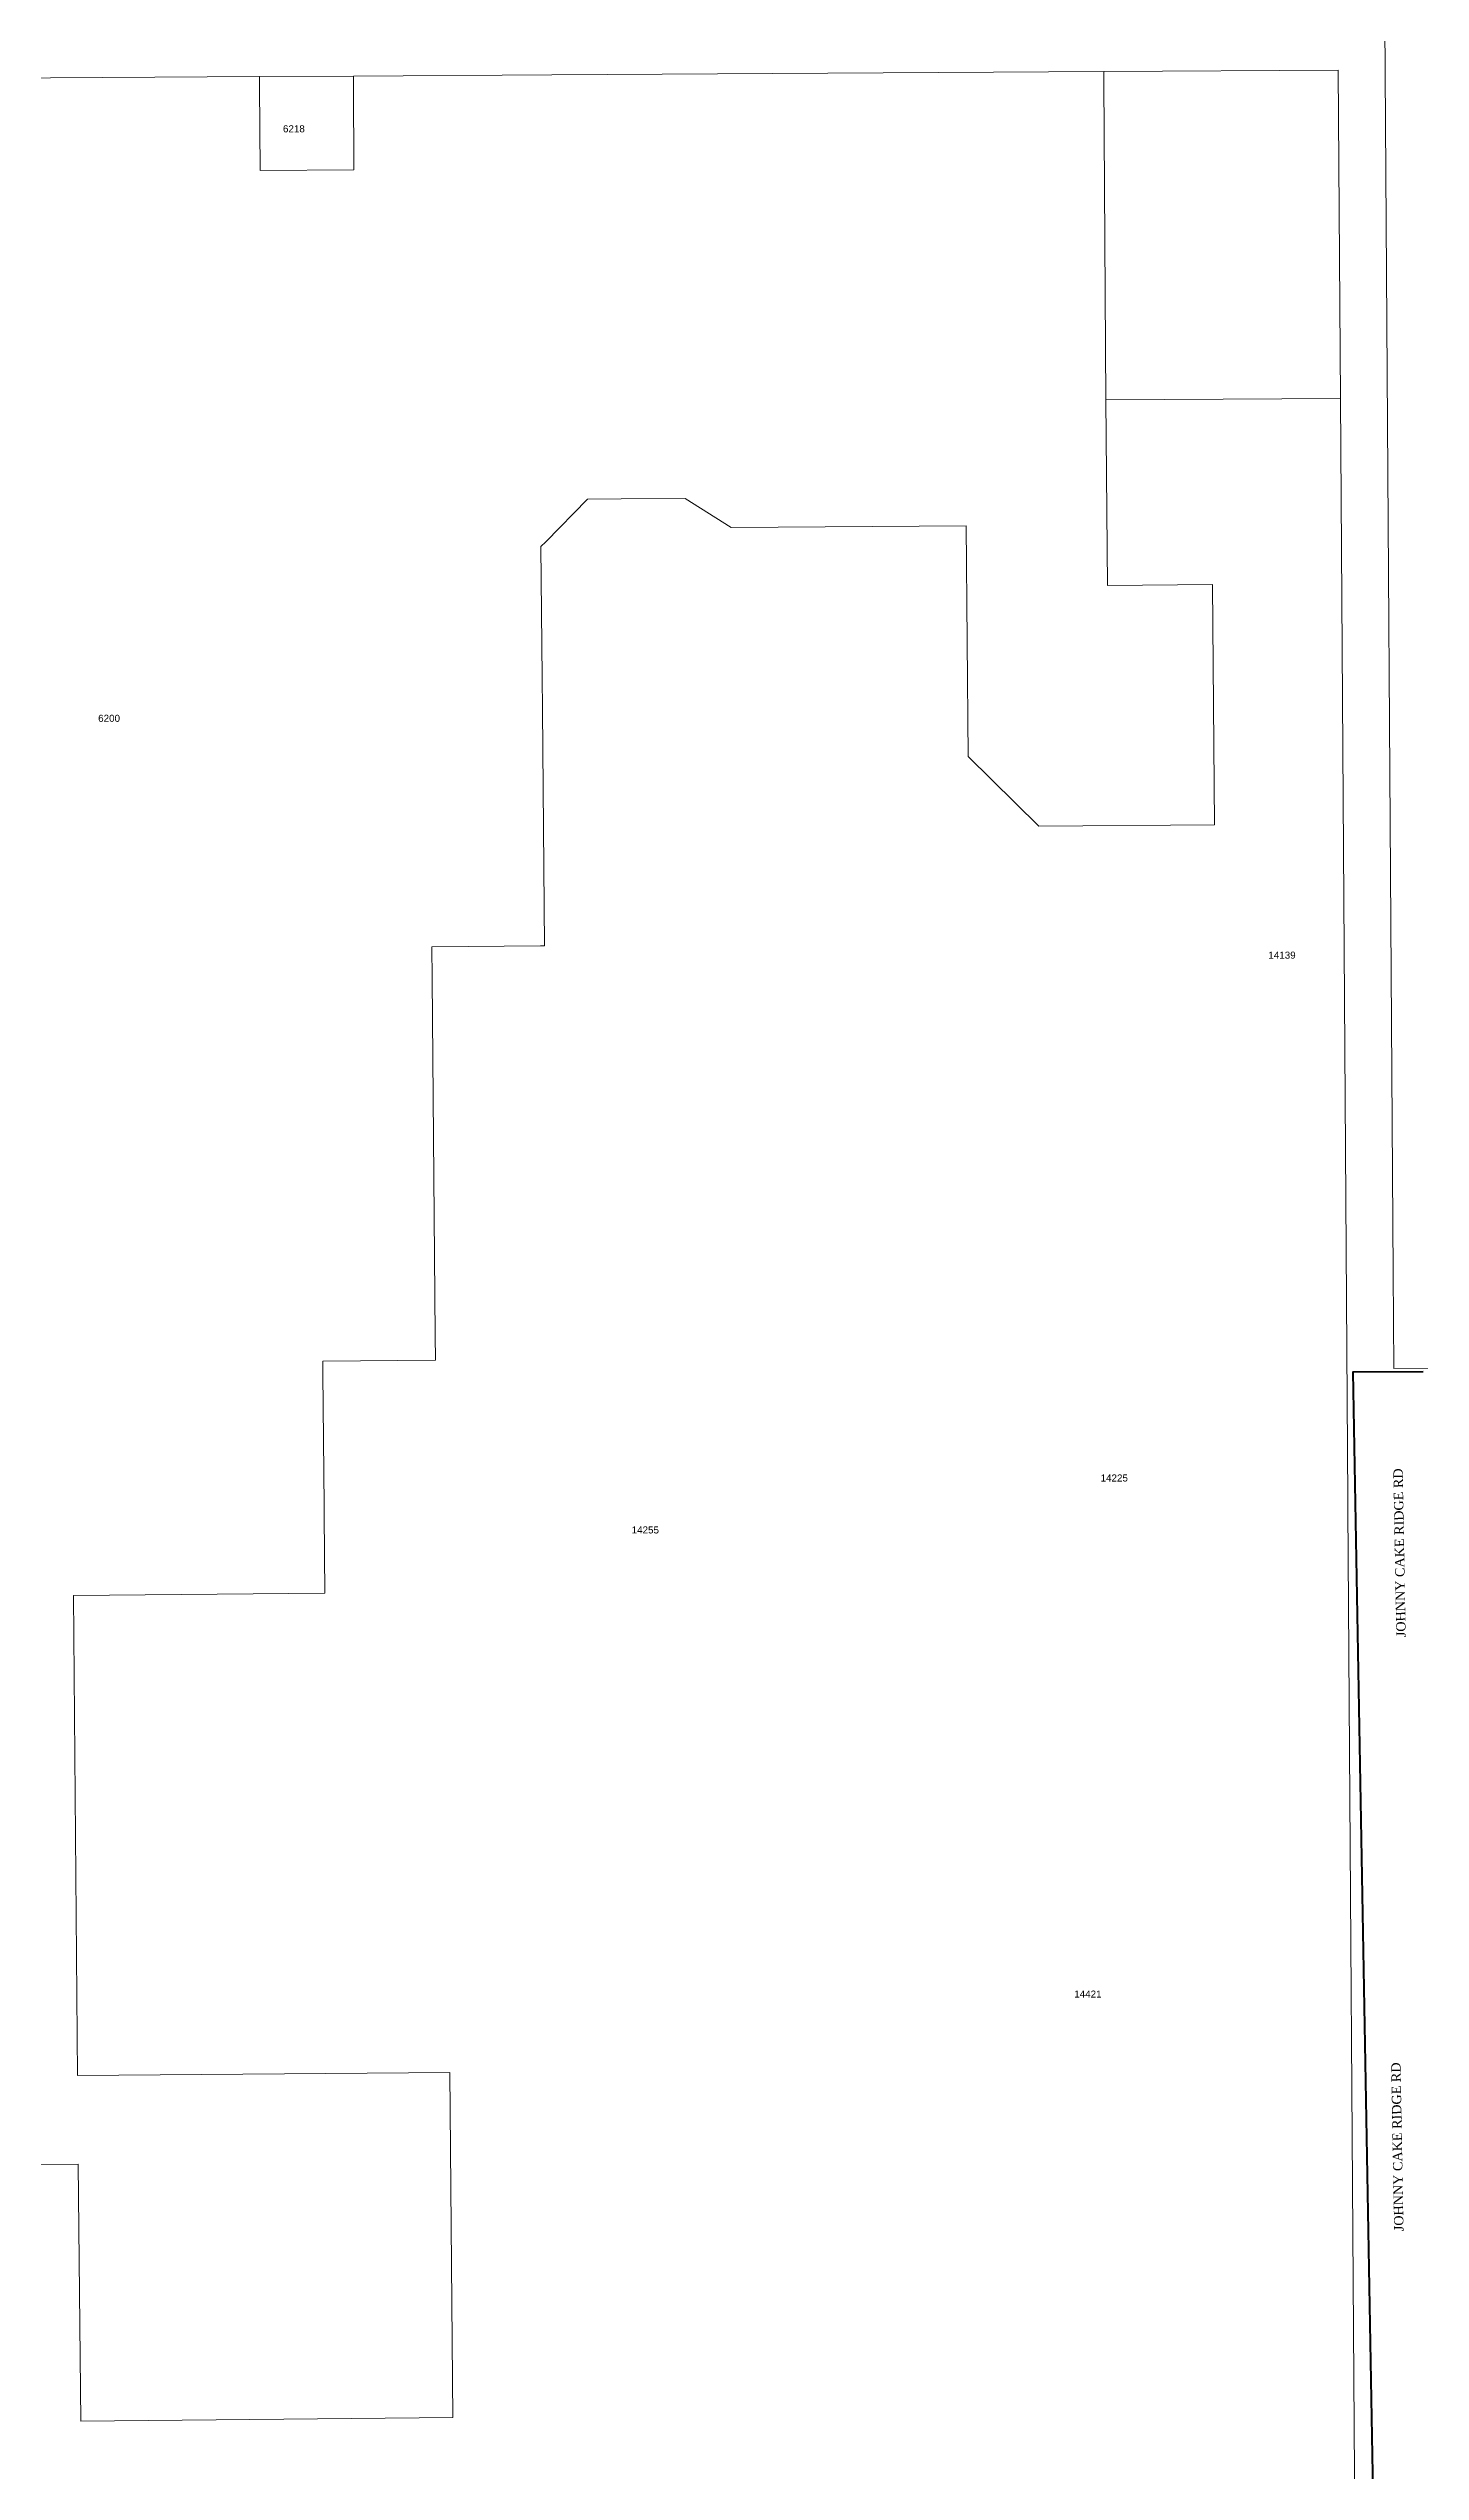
# Model space of a CAD drawing. Header units: feet. Extents: x 865220 to 2843432, y -2240498 to 970288.
# Drawn here: x 2834457 to 2835920, y 963183 to 965766 of the extents above; entities that cross this region are included whole.
import ezdxf
from ezdxf.enums import TextEntityAlignment as Align

# ---------------------------------------------------------------- set-up
doc = ezdxf.new("R2010")
doc.units = ezdxf.units.FT
doc.header["$LTSCALE"] = 0.015
doc.header["$MEASUREMENT"] = 0
for name, color, linetype in [('Dakota County Addresses', 7, 'Continuous'), ('Dakota County Parcels', 7, 'Continuous'), ('STREET NAME', 7, 'Continuous')]:
    doc.layers.add(name, color=color, linetype=linetype)
doc.layers.add('WORK BOUNDARY', color=110, linetype='Continuous', lineweight=40)
doc.styles.add('Dimensions 100', font='arial.ttf')
doc.styles.get("Standard").update_dxf_attribs({"font": 'times.ttf'})

# ---------------------------------------------------------------- blocks, each defined once
blk = doc.blocks.new('ACMAP_ANN_TEMPLATE_Dakota County Addresses')
at = {"layer": 'Dakota County Addresses', "style": 'Dimensions 100'}
blk.add_attdef('DakotaCountyAddress', text='', height=50, dxfattribs=at).set_placement((0, 0), align=Align.CENTER)

msp = doc.modelspace()

# ---------------------------------------------------------------- linework, layer by layer
at = {"layer": 'Dakota County Parcels', "lineweight": 5, "ltscale": 100}
for p, q in [((2835890.7, 964461.6), (2835881.8, 965793.5)), ((2833862.8, 965731.8), (2834682.2, 965736.5)), ((2834782.2, 965737.1), (2834682.2, 965736.5)), ((2834993.9, 965738.3), (2834782.2, 965737.1)), ((2835582.1, 965741.8), (2834993.9, 965738.3)), ((2835832.1, 965743.2), (2835582.1, 965741.8)), ((2835832.1, 965743.2), (2835834.5, 965393.3)), ((2834682.8, 965636.5), (2834782.8, 965637.1)), ((2835834.5, 965393.3), (2835584.5, 965391.8)), ((2835586.1, 965194), (2835584.5, 965391.8)), ((2835136, 965286.8), (2835184.9, 965255.6)), ((2835184.9, 965255.6), (2835435.3, 965257.7)), ((2835435.3, 965257.7), (2835437.4, 965011.7)), ((2835698.2, 965195), (2835586.1, 965194)), ((2835700.3, 964938.9), (2835698.2, 965195)), ((2835437.4, 965011.7), (2835513, 964937.3)), ((2835513, 964937.3), (2835700.3, 964938.9)), ((2835891.4, 964359.2), (2835890.7, 964461.6)), ((2834749.6, 964366.9), (2834869.6, 964367.9)), ((2835941.4, 964359.6), (2835891.4, 964359.2)), ((2835849.7, 963129.3), (2835842.4, 964209.4)), ((2834483.9, 964117.2), (2834751.7, 964119.5)), ((2834488.2, 963605.3), (2834483.9, 964117.2)), ((2834885.1, 963608.6), (2834488.2, 963605.3)), ((2834888.2, 963240.9), (2834885.1, 963608.6)), ((2834055.7, 963507.2), (2834489, 963510.9)), ((2834489, 963510.9), (2834491.8, 963236.8)), ((2834491.8, 963236.8), (2834888.2, 963240.9))]:
    msp.add_line(p, q, dxfattribs=at)
for points in [[(2834682.8, 965636.5), (2834682.3, 965726.5), (2834682.2, 965736.5)], [(2834782.8, 965637.1), (2834782.2, 965727.1), (2834782.2, 965737.1)], [(2835584.5, 965391.8), (2835582.2, 965731.8), (2835582.1, 965741.8)], [(2835834.5, 965393.3), (2835842.4, 964219.4), (2835842.4, 964209.4)], [(2834982.2, 965235.5), (2834987.3, 965240.6), (2835031.8, 965285.9)], [(2835031.8, 965285.9), (2835067.8, 965286.2), (2835136, 965286.8)], [(2834985.8, 964809.8), (2834983.7, 965061.9), (2834983.4, 965095.9), (2834982.2, 965235.5)], [(2834865.9, 964808.8), (2834981.7, 964809.8), (2834985.8, 964809.8)], [(2834869.6, 964367.9), (2834869.3, 964394.7), (2834866.2, 964774.7), (2834865.9, 964808.8)], [(2834751.7, 964119.5), (2834751, 964203.1), (2834750.9, 964213.1), (2834749.7, 964354), (2834749.6, 964366.9)]]:
    msp.add_lwpolyline(points, dxfattribs=at)
at = {"layer": 'WORK BOUNDARY', "ltscale": 100, "flags": 128}
msp.add_lwpolyline([(2835922.6, 964355.7), (2835847.7, 964355.1), (2835869, 963161.1), (2833362.9, 963147.9), (2833314.9, 963050.3), (2833293.8, 962998), (2833278.6, 962953.4), (2833255, 962864), (2833239.9, 962775.2)], dxfattribs=at)

# ---------------------------------------------------------------- block references
at = {"layer": 'Dakota County Addresses', "lineweight": 5, "ltscale": 100, "xscale": 0.15, "yscale": 0.15, "zscale": 0.15}
for p, values in [((2834718.8, 965677.1), {'DakotaCountyAddress': '6218'}), ((2834521.8, 965048.6), {'DakotaCountyAddress': '6200'}), ((2835772.1, 964796.1), {'DakotaCountyAddress': '14139'}), ((2835593.3, 964238.7), {'DakotaCountyAddress': '14225'}), ((2835093.4, 964183.3), {'DakotaCountyAddress': '14255'}), ((2835565.2, 963688.5), {'DakotaCountyAddress': '14421'})]:
    msp.add_blockref('ACMAP_ANN_TEMPLATE_Dakota County Addresses', p, dxfattribs=at).add_auto_attribs(values)

# ---------------------------------------------------------------- texts
at = {"layer": 'STREET NAME', "lineweight": 5, "ltscale": 100, "char_height": 10, "attachment_point": 1, "rotation": 91.0303}
for insert in [(2835894, 964072.6), (2835891.7, 963439.3)]:
    msp.add_mtext('JOHNNY CAKE RIDGE RD', dxfattribs=dict(at, insert=insert))

doc.saveas('drawing.dxf')
